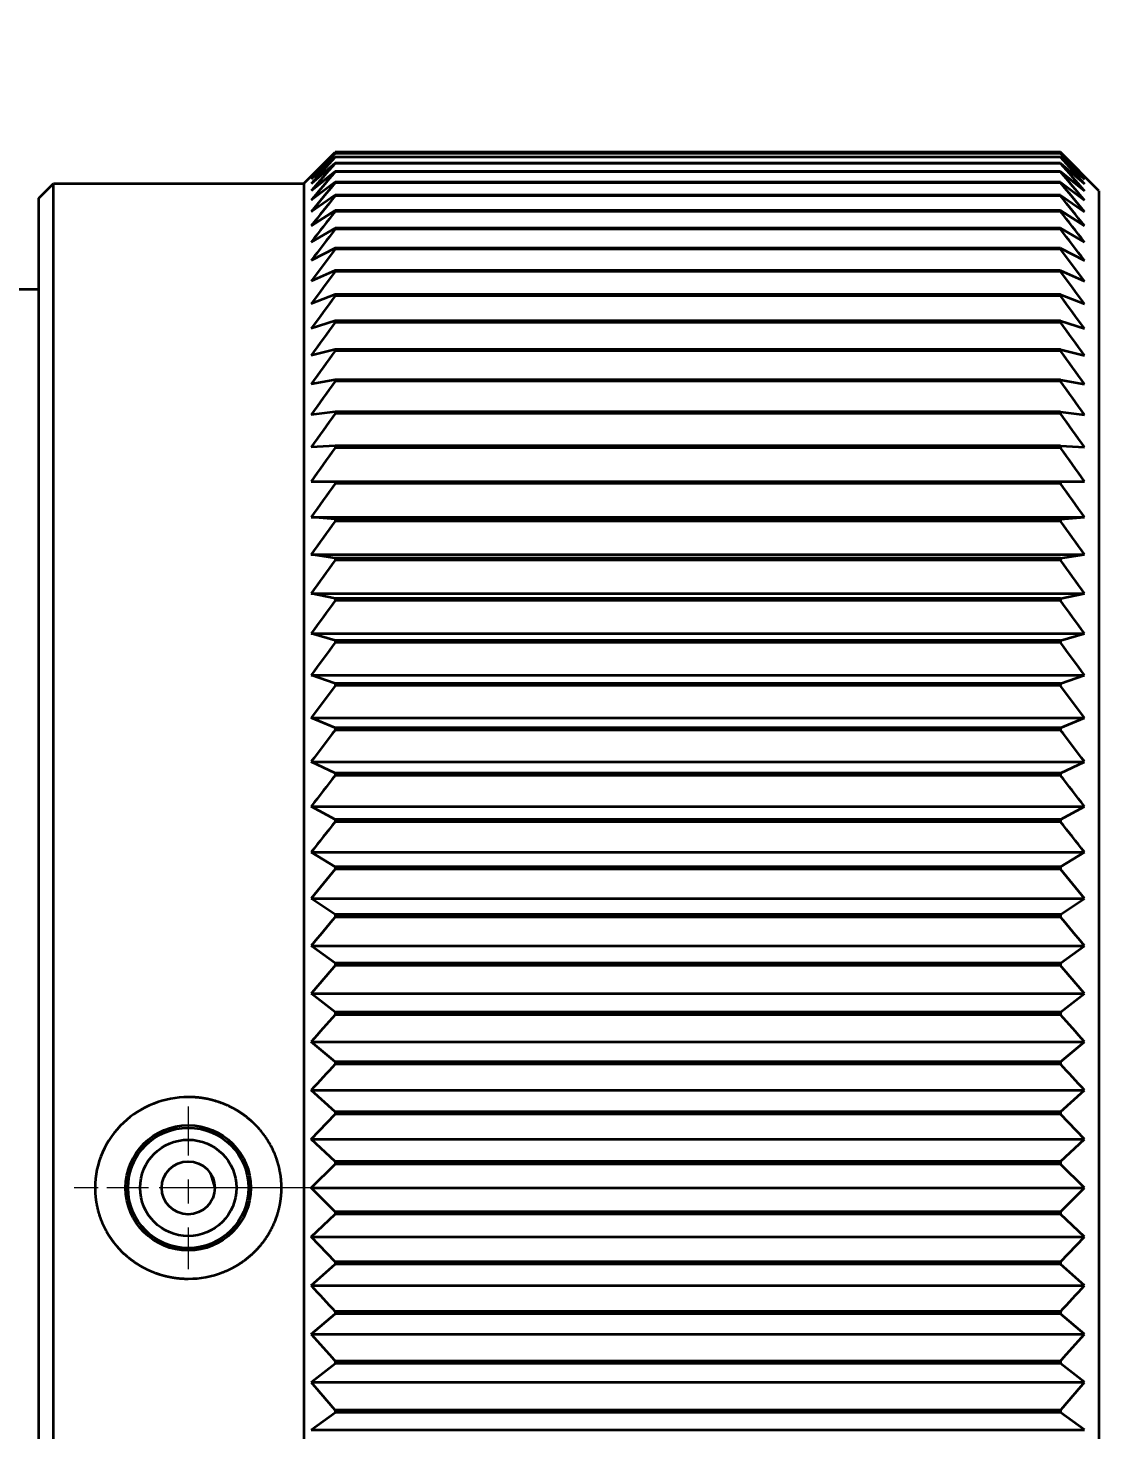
# Model space of a CAD drawing. Extents: x 23 to 417, y 3 to 294.
# Drawn here: x 153.12 to 157.56, y 103.51 to 109.33 of the extents above; entities that cross this region are included whole.
import ezdxf
from ezdxf.enums import TextEntityAlignment as Align

# ---------------------------------------------------------------- set-up
doc = ezdxf.new("R2010")
doc.units = 0
doc.linetypes.add('DASHDOT', pattern=[18.5, 12, -3, 0.5, -3])
doc.layers.get('0').update_dxf_attribs({"lineweight": 13})
doc.styles.get("Standard").update_dxf_attribs({"font": 'isocp.shx'})
doc.dimstyles.get("Standard").update_dxf_attribs({"dimtxt": 2.5, "dimasz": 2.5, "dimexe": 1.25, "dimexo": 0.625, "dimtad": 1, "dimtxsty": 'Standard', "dimcen": 2.5, "dimadec": 0, "dimazin": 0, "dimtfac": 1, "dimtmove": 0, "dimatfit": 0, "dimfxl": 0, "dimarcsym": 0})

# ---------------------------------------------------------------- blocks, each defined once
blk = doc.blocks.new('*D488')
at = {"color": 230, "lineweight": 13, "transparency": 16777216}
for p, q in [((150.6607, 111.8515), (183.7206, 111.8515)), ((183.7206, 83.6523), (183.7206, 111.8515)), ((150.6607, 83.6523), (183.7206, 83.6523))]:
    blk.add_line(p, q, dxfattribs=at)
for points in [[(184.2383, 109.9196), (183.7206, 111.8515), (183.203, 109.9196)], [(183.203, 85.5842), (183.7206, 83.6523), (184.2383, 85.5842)]]:
    blk.add_lwpolyline(points, dxfattribs=at)
for s, height, width, p, p2 in [(']', 2, 1.552524, (181.7206, 106.1984), (181.7206, 106.9746)), ('6', 2, 1.295757, (181.7206, 103.6445), (181.7206, 105.1984)), ('[', 2, 1.552523, (181.7206, 101.8682), (181.7206, 102.6445)), ('/', 1, 1.818182, (181.2206, 99.8682), (181.2206, 100.8682)), ('%%p2', 1.4, 1.254643, (181.4206, 96.5671), (181.4206, 98.8682)), ('141', 2, 1.533838, (181.7206, 90.3054), (181.7206, 95.3671))]:
    blk.add_text(s, height=height, rotation=90, dxfattribs=dict(at, width=width)).set_placement(p, p2, align=Align.FIT)
blk = doc.blocks.new('*D490')
at = {"color": 30, "lineweight": 13, "transparency": 16777216}
for p, q in [((151.4607, 111.8515), (178.8964, 111.8515)), ((176.8964, 66.8053), (176.8964, 111.8515))]:
    blk.add_line(p, q, dxfattribs=at)
at = {"color": 30, "lineweight": 13, "ltscale": 0.108962, "transparency": 16777216}
blk.add_line((174.5379, 97.8119), (178.8964, 97.8119), dxfattribs=at)
at = {"color": 30, "lineweight": 13, "transparency": 16777216}
for points in [[(177.414, 109.9196), (176.8964, 111.8515), (176.3787, 109.9196)], [(176.3787, 99.7438), (176.8964, 97.8119), (177.414, 99.7438)]]:
    blk.add_lwpolyline(points, dxfattribs=at)
for s, height, width, p, p2 in [(']', 2, 1.552522, (174.8964, 85.8574), (174.8964, 86.6336)), ('2.76', 2, 1.443275, (174.8964, 78.2194), (174.8964, 84.8574)), ('[', 2, 1.552527, (174.8964, 76.4432), (174.8964, 77.2194)), ('/', 1, 1.818182, (174.3964, 74.4432), (174.3964, 75.4432)), ('70.2', 2, 1.436744, (174.8964, 66.8053), (174.8964, 73.4432))]:
    blk.add_text(s, height=height, rotation=90, dxfattribs=dict(at, width=width)).set_placement(p, p2, align=Align.FIT)
blk = doc.blocks.new('*D491')
at = {"color": 30, "lineweight": 13, "ltscale": 0.321441, "transparency": 16777216}
blk.add_line((133.7807, 115.7119), (133.7807, 128.5695), dxfattribs=at)
at = {"color": 30, "lineweight": 13, "transparency": 16777216}
for p, q in [((172.8727, 100.5898), (172.8727, 128.5695)), ((133.7807, 126.5695), (172.8727, 126.5695))]:
    blk.add_line(p, q, dxfattribs=at)
for points in [[(135.7125, 127.0872), (133.7807, 126.5695), (135.7125, 126.0519)], [(170.9408, 126.0519), (172.8727, 126.5695), (170.9408, 127.0872)]]:
    blk.add_lwpolyline(points, dxfattribs=at)
for s, height, width, p, p2 in [('[', 2, 1.552527, (161.9688, 128.5695), (162.745, 128.5695)), (']', 2, 1.552527, (169.4291, 128.5695), (170.2053, 128.5695)), ('195.5', 2, 1.537044, (145.3681, 128.5695), (153.9599, 128.5695)), ('7.7', 2, 1.51098, (163.745, 128.5695), (168.4291, 128.5695)), ('%%p10', 1.4, 1.55393, (155.1599, 128.8695), (158.9688, 128.8695)), ('/', 1, 1.818182, (159.9688, 129.0695), (160.9688, 129.0695))]:
    blk.add_text(s, height=height, dxfattribs=dict(at, width=width)).set_placement(p, p2, align=Align.FIT)
blk = doc.blocks.new('BLOCK4541')
at = {"color": 7, "linetype": 'DASHDOT', "lineweight": 13, "ltscale": 0.0845}
for p, q in [((65.5, 27.69), (65.5, 24.31)), ((67.19, 26), (63.81, 26))]:
    blk.add_line(p, q, dxfattribs=at)
blk = doc.blocks.new('BLOCK4554')
at = {"color": 7, "lineweight": 35, "ltscale": 0.022981}
blk.add_line((67.9, 46.85), (68.55, 47.5), dxfattribs=at)
at = {"color": 7, "lineweight": 35, "ltscale": 0.017786}
for p, q in [((68.05, 46.994), (68.55, 47.5)), ((84.1, 46.994), (83.6, 47.5))]:
    blk.add_line(p, q, dxfattribs=at)
at = {"color": 7, "lineweight": 35, "ltscale": 0.017366}
for p, q in [((68.55, 47.476), (68.05, 46.994)), ((83.6, 47.476), (84.1, 46.994))]:
    blk.add_line(p, q, dxfattribs=at)
at = {"color": 7, "lineweight": 35, "ltscale": 0.37625}
for p, q in [((83.6, 47.5), (68.55, 47.5)), ((68.55, 47.5), (83.6, 47.5)), ((83.6, 47.476), (68.55, 47.476)), ((83.6, 47.474), (68.55, 47.474)), ((83.6, 47.402), (68.55, 47.402)), ((83.6, 47.397), (68.55, 47.397)), ((83.6, 47.278), (68.55, 47.278)), ((83.6, 47.271), (68.55, 47.271)), ((83.6, 47.104), (68.55, 47.104)), ((83.6, 47.095), (68.55, 47.095)), ((83.6, 46.881), (68.55, 46.881)), ((83.6, 46.869), (68.55, 46.869)), ((83.6, 46.609), (68.55, 46.609)), ((83.6, 46.595), (68.55, 46.595)), ((83.6, 46.29), (68.55, 46.29)), ((83.6, 46.273), (68.55, 46.273)), ((83.6, 45.922), (68.55, 45.922)), ((83.6, 45.903), (68.55, 45.903)), ((83.6, 45.508), (68.55, 45.508)), ((83.6, 45.487), (68.55, 45.487)), ((83.6, 45.049), (68.55, 45.049)), ((83.6, 45.026), (68.55, 45.026)), ((83.6, 44.545), (68.55, 44.545)), ((83.6, 44.52), (68.55, 44.52)), ((83.6, 43.998), (68.55, 43.998)), ((83.6, 43.97), (68.55, 43.97)), ((83.6, 43.409), (68.55, 43.409)), ((83.6, 43.379), (68.55, 43.379)), ((83.6, 42.779), (68.55, 42.779)), ((83.6, 42.747), (68.55, 42.747)), ((83.6, 42.11), (68.55, 42.11)), ((83.6, 42.076), (68.55, 42.076)), ((83.6, 41.403), (68.55, 41.403)), ((83.6, 41.368), (68.55, 41.368)), ((83.6, 40.66), (68.55, 40.66)), ((83.6, 40.623), (68.55, 40.623)), ((83.6, 39.883), (68.55, 39.883)), ((83.6, 39.845), (68.55, 39.845)), ((83.6, 39.074), (68.55, 39.074)), ((83.6, 39.034), (68.55, 39.034)), ((83.6, 38.234), (68.55, 38.234)), ((83.6, 38.193), (68.55, 38.193)), ((83.6, 37.366), (68.55, 37.366)), ((83.6, 37.323), (68.55, 37.323)), ((83.6, 36.471), (68.55, 36.471)), ((83.6, 36.427), (68.55, 36.427)), ((83.6, 35.551), (68.55, 35.551)), ((83.6, 35.506), (68.55, 35.506)), ((83.6, 34.609), (68.55, 34.609)), ((83.6, 34.563), (68.55, 34.563)), ((83.6, 33.648), (68.55, 33.648)), ((83.6, 33.6), (68.55, 33.6)), ((83.6, 32.668), (68.55, 32.668)), ((83.6, 32.62), (68.55, 32.62)), ((83.6, 31.673), (68.55, 31.673)), ((83.6, 31.624), (68.55, 31.624)), ((83.6, 30.664), (68.55, 30.664)), ((83.6, 30.615), (68.55, 30.615)), ((83.6, 29.645), (68.55, 29.645)), ((83.6, 29.595), (68.55, 29.595)), ((83.6, 28.617), (68.55, 28.617)), ((83.6, 28.567), (68.55, 28.567)), ((83.6, 27.582), (68.55, 27.582)), ((83.6, 27.532), (68.55, 27.532)), ((83.6, 26.545), (68.55, 26.545)), ((83.6, 26.494), (68.55, 26.494)), ((83.6, 25.506), (68.55, 25.506)), ((83.6, 25.455), (68.55, 25.455)), ((83.6, 24.468), (68.55, 24.468)), ((83.6, 24.418), (68.55, 24.418)), ((83.6, 23.433), (68.55, 23.433)), ((83.6, 23.383), (68.55, 23.383)), ((83.6, 22.405), (68.55, 22.405)), ((83.6, 22.355), (68.55, 22.355)), ((83.6, 21.385), (68.55, 21.385)), ((83.6, 21.336), (68.55, 21.336))]:
    blk.add_line(p, q, dxfattribs=at)
at = {"color": 7, "lineweight": 35, "ltscale": 6.0901e-05}
for p, q in [((68.55, 47.476), (68.55, 47.474)), ((83.6, 47.476), (83.6, 47.474))]:
    blk.add_line(p, q, dxfattribs=at)
at = {"color": 7, "lineweight": 35, "ltscale": 0.028284}
blk.add_line((84.4, 46.7), (83.6, 47.5), dxfattribs=at)
at = {"color": 7, "lineweight": 35, "ltscale": 0.016938}
for p, q in [((68.55, 47.402), (68.05, 46.945)), ((83.6, 47.402), (84.1, 46.945))]:
    blk.add_line(p, q, dxfattribs=at)
at = {"color": 7, "lineweight": 35, "ltscale": 0.016505}
for p, q in [((68.55, 47.278), (68.05, 46.847)), ((83.6, 47.278), (84.1, 46.847))]:
    blk.add_line(p, q, dxfattribs=at)
at = {"color": 7, "lineweight": 35, "ltscale": 0.00012166}
for p, q in [((68.55, 47.402), (68.55, 47.397)), ((83.6, 47.402), (83.6, 47.397))]:
    blk.add_line(p, q, dxfattribs=at)
at = {"color": 7, "lineweight": 35, "ltscale": 0.000182134}
for p, q in [((68.55, 47.278), (68.55, 47.271)), ((83.6, 47.278), (83.6, 47.271))]:
    blk.add_line(p, q, dxfattribs=at)
at = {"color": 7, "lineweight": 35, "ltscale": 0.016071}
for p, q in [((68.55, 47.104), (68.05, 46.7)), ((83.6, 47.104), (84.1, 46.7))]:
    blk.add_line(p, q, dxfattribs=at)
at = {"color": 7, "lineweight": 35, "ltscale": 0.01564}
for p, q in [((68.55, 46.881), (68.05, 46.505)), ((83.6, 46.881), (84.1, 46.505))]:
    blk.add_line(p, q, dxfattribs=at)
at = {"color": 7, "lineweight": 35, "ltscale": 0.000242184}
for p, q in [((68.55, 47.104), (68.55, 47.095)), ((83.6, 47.104), (83.6, 47.095))]:
    blk.add_line(p, q, dxfattribs=at)
at = {"color": 7, "lineweight": 35, "ltscale": 0.000301667}
for p, q in [((68.55, 46.881), (68.55, 46.869)), ((83.6, 46.881), (83.6, 46.869))]:
    blk.add_line(p, q, dxfattribs=at)
at = {"color": 7, "lineweight": 35, "ltscale": 0.010607}
blk.add_line((62.4, 46.55), (62.7, 46.85), dxfattribs=at)
at = {"color": 7, "lineweight": 35}
for p, q in [((62.7, 26), (62.7, 46.85)), ((67.9, 46.85), (67.9, 26)), ((84.4, 46.7), (84.4, 26)), ((62.4, 26), (62.4, 46.55)), ((62.4, 5.45), (62.4, 26)), ((62.7, 5.15), (62.7, 26)), ((67.9, 26), (67.9, 5.15)), ((84.4, 26), (84.4, 5.3))]:
    blk.add_line(p, q, dxfattribs=at)
at = {"color": 7, "lineweight": 35, "ltscale": 0.13}
blk.add_line((62.7, 46.85), (67.9, 46.85), dxfattribs=at)
at = {"color": 7, "lineweight": 35, "ltscale": 0.015217}
for p, q in [((68.55, 46.609), (68.05, 46.262)), ((83.6, 46.609), (84.1, 46.262))]:
    blk.add_line(p, q, dxfattribs=at)
at = {"color": 7, "lineweight": 35, "ltscale": 0.000360446}
for p, q in [((68.55, 46.609), (68.55, 46.595)), ((83.6, 46.609), (83.6, 46.595))]:
    blk.add_line(p, q, dxfattribs=at)
at = {"color": 7, "lineweight": 35, "ltscale": 0.014805}
for p, q in [((68.55, 46.29), (68.05, 45.972)), ((83.6, 46.29), (84.1, 45.972))]:
    blk.add_line(p, q, dxfattribs=at)
at = {"color": 7, "lineweight": 35, "ltscale": 0.000418383}
for p, q in [((68.55, 46.29), (68.55, 46.273)), ((83.6, 46.29), (83.6, 46.273))]:
    blk.add_line(p, q, dxfattribs=at)
at = {"color": 7, "lineweight": 35, "ltscale": 0.014412}
for p, q in [((68.55, 45.922), (68.05, 45.635)), ((83.6, 45.922), (84.1, 45.635))]:
    blk.add_line(p, q, dxfattribs=at)
at = {"color": 7, "lineweight": 35, "ltscale": 0.000475343}
for p, q in [((68.55, 45.922), (68.55, 45.903)), ((83.6, 45.922), (83.6, 45.903))]:
    blk.add_line(p, q, dxfattribs=at)
at = {"color": 7, "lineweight": 35, "ltscale": 0.014041}
for p, q in [((68.55, 45.508), (68.05, 45.253)), ((83.6, 45.508), (84.1, 45.253))]:
    blk.add_line(p, q, dxfattribs=at)
at = {"color": 7, "lineweight": 35, "ltscale": 0.000531193}
for p, q in [((68.55, 45.508), (68.55, 45.487)), ((83.6, 45.508), (83.6, 45.487))]:
    blk.add_line(p, q, dxfattribs=at)
at = {"color": 7, "lineweight": 35, "ltscale": 0.013698}
for p, q in [((68.55, 45.049), (68.05, 44.825)), ((83.6, 45.049), (84.1, 44.825))]:
    blk.add_line(p, q, dxfattribs=at)
at = {"color": 7, "lineweight": 35, "ltscale": 0.000585802}
for p, q in [((68.55, 45.049), (68.55, 45.026)), ((83.6, 45.049), (83.6, 45.026))]:
    blk.add_line(p, q, dxfattribs=at)
at = {"color": 7, "lineweight": 35, "ltscale": 0.15}
blk.add_line((62.4, 44.65), (56.4, 44.65), dxfattribs=at)
at = {"color": 7, "lineweight": 35, "ltscale": 0.013388}
for p, q in [((68.55, 44.545), (68.05, 44.353)), ((83.6, 44.545), (84.1, 44.353))]:
    blk.add_line(p, q, dxfattribs=at)
at = {"color": 7, "lineweight": 35, "ltscale": 0.000639044}
for p, q in [((68.55, 44.545), (68.55, 44.52)), ((83.6, 44.545), (83.6, 44.52))]:
    blk.add_line(p, q, dxfattribs=at)
at = {"color": 7, "lineweight": 35, "ltscale": 0.013117}
for p, q in [((68.55, 43.998), (68.05, 43.839)), ((83.6, 43.998), (84.1, 43.839))]:
    blk.add_line(p, q, dxfattribs=at)
at = {"color": 7, "lineweight": 35, "ltscale": 0.000690792}
for p, q in [((68.55, 43.998), (68.55, 43.97)), ((83.6, 43.998), (83.6, 43.97))]:
    blk.add_line(p, q, dxfattribs=at)
at = {"color": 7, "lineweight": 35, "ltscale": 0.012891}
for p, q in [((68.55, 43.409), (68.05, 43.283)), ((83.6, 43.409), (84.1, 43.283))]:
    blk.add_line(p, q, dxfattribs=at)
at = {"color": 7, "lineweight": 35, "ltscale": 0.000740927}
for p, q in [((68.55, 43.409), (68.55, 43.379)), ((83.6, 43.409), (83.6, 43.379))]:
    blk.add_line(p, q, dxfattribs=at)
at = {"color": 7, "lineweight": 35, "ltscale": 0.012713}
for p, q in [((68.55, 42.779), (68.05, 42.686)), ((83.6, 42.779), (84.1, 42.686))]:
    blk.add_line(p, q, dxfattribs=at)
at = {"color": 7, "lineweight": 35, "ltscale": 0.000789332}
for p, q in [((68.55, 42.779), (68.55, 42.747)), ((83.6, 42.779), (83.6, 42.747))]:
    blk.add_line(p, q, dxfattribs=at)
at = {"color": 7, "lineweight": 35, "ltscale": 0.012587}
for p, q in [((68.55, 42.11), (68.05, 42.051)), ((83.6, 42.11), (84.1, 42.051))]:
    blk.add_line(p, q, dxfattribs=at)
at = {"color": 7, "lineweight": 35, "ltscale": 0.000835893}
for p, q in [((68.55, 42.11), (68.55, 42.076)), ((83.6, 42.11), (83.6, 42.076))]:
    blk.add_line(p, q, dxfattribs=at)
at = {"color": 7, "lineweight": 35, "ltscale": 0.012516}
for p, q in [((68.55, 41.403), (68.05, 41.378)), ((83.6, 41.403), (84.1, 41.378))]:
    blk.add_line(p, q, dxfattribs=at)
at = {"color": 7, "lineweight": 35, "ltscale": 0.000880502}
for p, q in [((68.55, 41.403), (68.55, 41.368)), ((83.6, 41.403), (83.6, 41.368))]:
    blk.add_line(p, q, dxfattribs=at)
at = {"color": 7, "lineweight": 35, "ltscale": 0.012502}
for p, q in [((68.55, 40.66), (68.05, 40.669)), ((83.6, 40.66), (84.1, 40.669))]:
    blk.add_line(p, q, dxfattribs=at)
at = {"color": 7, "lineweight": 35, "ltscale": 0.40125}
for p, q in [((68.05, 40.669), (84.1, 40.669)), ((68.05, 39.926), (84.1, 39.926)), ((68.05, 39.15), (84.1, 39.15)), ((68.05, 38.343), (84.1, 38.343)), ((68.05, 37.508), (84.1, 37.508)), ((68.05, 36.646), (84.1, 36.646)), ((68.05, 35.759), (84.1, 35.759)), ((68.05, 34.849), (84.1, 34.849)), ((68.05, 33.919), (84.1, 33.919)), ((68.05, 32.97), (84.1, 32.97)), ((68.05, 32.005), (84.1, 32.005)), ((68.05, 31.026), (84.1, 31.026)), ((68.05, 30.035), (84.1, 30.035)), ((68.05, 29.034), (84.1, 29.034)), ((68.05, 28.027), (84.1, 28.027)), ((68.05, 27.015), (84.1, 27.015)), ((68.05, 26), (84.1, 26)), ((68.05, 24.985), (84.1, 24.985)), ((68.05, 23.973), (84.1, 23.973)), ((68.05, 22.966), (84.1, 22.966)), ((68.05, 21.965), (84.1, 21.965)), ((68.05, 20.974), (84.1, 20.974))]:
    blk.add_line(p, q, dxfattribs=at)
at = {"color": 7, "lineweight": 35, "ltscale": 0.000923054}
for p, q in [((68.55, 40.66), (68.55, 40.623)), ((83.6, 40.66), (83.6, 40.623))]:
    blk.add_line(p, q, dxfattribs=at)
at = {"color": 7, "lineweight": 35, "ltscale": 0.012544}
for p, q in [((68.55, 39.883), (68.05, 39.926)), ((83.6, 39.883), (84.1, 39.926))]:
    blk.add_line(p, q, dxfattribs=at)
at = {"color": 7, "lineweight": 35, "ltscale": 0.000963451}
for p, q in [((68.55, 39.883), (68.55, 39.845)), ((83.6, 39.883), (83.6, 39.845))]:
    blk.add_line(p, q, dxfattribs=at)
at = {"color": 7, "lineweight": 35, "ltscale": 0.012643}
for p, q in [((68.55, 39.074), (68.05, 39.15)), ((83.6, 39.074), (84.1, 39.15))]:
    blk.add_line(p, q, dxfattribs=at)
at = {"color": 7, "lineweight": 35, "ltscale": 0.001002}
for p, q in [((68.55, 39.074), (68.55, 39.034)), ((83.6, 39.074), (83.6, 39.034))]:
    blk.add_line(p, q, dxfattribs=at)
at = {"color": 7, "lineweight": 35, "ltscale": 0.012795}
for p, q in [((68.55, 38.234), (68.05, 38.343)), ((83.6, 38.234), (84.1, 38.343))]:
    blk.add_line(p, q, dxfattribs=at)
at = {"color": 7, "lineweight": 35, "ltscale": 0.001037}
for p, q in [((68.55, 38.234), (68.55, 38.193)), ((83.6, 38.234), (83.6, 38.193))]:
    blk.add_line(p, q, dxfattribs=at)
at = {"color": 7, "lineweight": 35, "ltscale": 0.012998}
for p, q in [((68.55, 37.366), (68.05, 37.508)), ((83.6, 37.366), (84.1, 37.508))]:
    blk.add_line(p, q, dxfattribs=at)
at = {"color": 7, "lineweight": 35, "ltscale": 0.001071}
for p, q in [((68.55, 37.366), (68.55, 37.323)), ((83.6, 37.366), (83.6, 37.323))]:
    blk.add_line(p, q, dxfattribs=at)
at = {"color": 7, "lineweight": 35, "ltscale": 0.013248}
for p, q in [((68.55, 36.471), (68.05, 36.646)), ((83.6, 36.471), (84.1, 36.646))]:
    blk.add_line(p, q, dxfattribs=at)
at = {"color": 7, "lineweight": 35, "ltscale": 0.001102}
for p, q in [((68.55, 36.471), (68.55, 36.427)), ((83.6, 36.471), (83.6, 36.427))]:
    blk.add_line(p, q, dxfattribs=at)
at = {"color": 7, "lineweight": 35, "ltscale": 0.013538}
for p, q in [((68.55, 35.551), (68.05, 35.759)), ((83.6, 35.551), (84.1, 35.759))]:
    blk.add_line(p, q, dxfattribs=at)
at = {"color": 7, "lineweight": 35, "ltscale": 0.00113}
for p, q in [((68.55, 35.551), (68.55, 35.506)), ((83.6, 35.551), (83.6, 35.506))]:
    blk.add_line(p, q, dxfattribs=at)
at = {"color": 7, "lineweight": 35, "ltscale": 0.013865}
for p, q in [((68.55, 34.609), (68.05, 34.849)), ((83.6, 34.609), (84.1, 34.849))]:
    blk.add_line(p, q, dxfattribs=at)
at = {"color": 7, "lineweight": 35, "ltscale": 0.001156}
for p, q in [((68.55, 34.609), (68.55, 34.563)), ((83.6, 34.609), (83.6, 34.563))]:
    blk.add_line(p, q, dxfattribs=at)
at = {"color": 7, "lineweight": 35, "ltscale": 0.014223}
for p, q in [((68.55, 33.648), (68.05, 33.919)), ((83.6, 33.648), (84.1, 33.919))]:
    blk.add_line(p, q, dxfattribs=at)
at = {"color": 7, "lineweight": 35, "ltscale": 0.001179}
for p, q in [((68.55, 33.648), (68.55, 33.6)), ((83.6, 33.648), (83.6, 33.6))]:
    blk.add_line(p, q, dxfattribs=at)
at = {"color": 7, "lineweight": 35, "ltscale": 0.014606}
for p, q in [((68.55, 32.668), (68.05, 32.97)), ((83.6, 32.668), (84.1, 32.97))]:
    blk.add_line(p, q, dxfattribs=at)
at = {"color": 7, "lineweight": 35, "ltscale": 0.001199}
for p, q in [((68.55, 32.668), (68.55, 32.62)), ((83.6, 32.668), (83.6, 32.62))]:
    blk.add_line(p, q, dxfattribs=at)
at = {"color": 7, "lineweight": 35, "ltscale": 0.015009}
for p, q in [((68.55, 31.673), (68.05, 32.005)), ((83.6, 31.673), (84.1, 32.005))]:
    blk.add_line(p, q, dxfattribs=at)
at = {"color": 7, "lineweight": 35, "ltscale": 0.001216}
for p, q in [((68.55, 31.673), (68.55, 31.624)), ((83.6, 31.673), (83.6, 31.624))]:
    blk.add_line(p, q, dxfattribs=at)
at = {"color": 7, "lineweight": 35, "ltscale": 0.015427}
for p, q in [((68.55, 30.664), (68.05, 31.026)), ((83.6, 30.664), (84.1, 31.026)), ((68.05, 20.974), (68.55, 21.336)), ((84.1, 20.974), (83.6, 21.336))]:
    blk.add_line(p, q, dxfattribs=at)
at = {"color": 7, "lineweight": 35, "ltscale": 0.001231}
for p, q in [((68.55, 30.664), (68.55, 30.615)), ((83.6, 30.664), (83.6, 30.615)), ((68.55, 21.385), (68.55, 21.336)), ((83.6, 21.385), (83.6, 21.336))]:
    blk.add_line(p, q, dxfattribs=at)
at = {"color": 7, "lineweight": 35, "ltscale": 0.015855}
for p, q in [((68.55, 29.645), (68.05, 30.035)), ((83.6, 29.645), (84.1, 30.035)), ((68.05, 21.965), (68.55, 22.355)), ((84.1, 21.965), (83.6, 22.355))]:
    blk.add_line(p, q, dxfattribs=at)
at = {"color": 7, "lineweight": 35, "ltscale": 0.001243}
for p, q in [((68.55, 29.645), (68.55, 29.595)), ((83.6, 29.645), (83.6, 29.595)), ((68.55, 22.405), (68.55, 22.355)), ((83.6, 22.405), (83.6, 22.355))]:
    blk.add_line(p, q, dxfattribs=at)
at = {"color": 7, "lineweight": 35, "ltscale": 0.016288}
for p, q in [((68.55, 28.617), (68.05, 29.034)), ((83.6, 28.617), (84.1, 29.034)), ((68.05, 22.966), (68.55, 23.383)), ((84.1, 22.966), (83.6, 23.383))]:
    blk.add_line(p, q, dxfattribs=at)
at = {"color": 7, "lineweight": 35, "ltscale": 0.001251}
for p, q in [((68.55, 28.617), (68.55, 28.567)), ((83.6, 28.617), (83.6, 28.567)), ((68.55, 23.433), (68.55, 23.383)), ((83.6, 23.433), (83.6, 23.383))]:
    blk.add_line(p, q, dxfattribs=at)
at = {"color": 7, "lineweight": 35, "ltscale": 0.016722}
for p, q in [((68.55, 27.582), (68.05, 28.027)), ((83.6, 27.582), (84.1, 28.027)), ((68.05, 23.973), (68.55, 24.418)), ((84.1, 23.973), (83.6, 24.418))]:
    blk.add_line(p, q, dxfattribs=at)
at = {"color": 7, "lineweight": 35, "ltscale": 0.017992}
for p, q in [((68.05, 27.015), (68.55, 27.532)), ((84.1, 27.015), (83.6, 27.532)), ((68.55, 24.468), (68.05, 24.985)), ((83.6, 24.468), (84.1, 24.985))]:
    blk.add_line(p, q, dxfattribs=at)
at = {"color": 7, "lineweight": 35, "ltscale": 0.001257}
for p, q in [((68.55, 27.582), (68.55, 27.532)), ((83.6, 27.582), (83.6, 27.532)), ((68.55, 24.468), (68.55, 24.418)), ((83.6, 24.468), (83.6, 24.418))]:
    blk.add_line(p, q, dxfattribs=at)
at = {"color": 7, "lineweight": 35, "ltscale": 0.017153}
for p, q in [((68.55, 26.545), (68.05, 27.015)), ((83.6, 26.545), (84.1, 27.015)), ((68.05, 24.985), (68.55, 25.455)), ((84.1, 24.985), (83.6, 25.455))]:
    blk.add_line(p, q, dxfattribs=at)
at = {"color": 7, "lineweight": 35, "ltscale": 0.017577}
for p, q in [((68.05, 26), (68.55, 26.494)), ((84.1, 26), (83.6, 26.494)), ((68.55, 25.506), (68.05, 26)), ((83.6, 25.506), (84.1, 26))]:
    blk.add_line(p, q, dxfattribs=at)
at = {"color": 7, "lineweight": 35, "ltscale": 0.00126}
for p, q in [((68.55, 26.545), (68.55, 26.494)), ((83.6, 26.545), (83.6, 26.494)), ((68.55, 25.506), (68.55, 25.455)), ((83.6, 25.506), (83.6, 25.455))]:
    blk.add_line(p, q, dxfattribs=at)
at = {"color": 7, "lineweight": 35, "ltscale": 0.0078}
blk.add_line((65.961, 26.299), (66.05, 26), dxfattribs=at)
at = {"color": 7, "lineweight": 35}
for radius in [1.3, 1.25, 1, 0.55]:
    blk.add_circle((65.5, 26), radius, dxfattribs=at)
for centre, radius, start, end in [((115.447, 2.631), 64.885, 136.28281, 136.92546), ((36.703, 2.631), 64.885, 43.07454, 43.71719), ((117.509, 2.41), 66.49, 137.42063, 138.06135), ((119.523, 2.09), 68.114, 138.44732, 139.08543), ((34.641, 2.41), 66.49, 41.93865, 42.57937), ((32.627, 2.09), 68.114, 40.91457, 41.55268), ((121.469, 1.689), 69.729, 139.37018, 140.00524), ((123.33, 1.221), 71.306, 140.19582, 140.8276), ((30.681, 1.689), 69.729, 39.99476, 40.62982), ((28.82, 1.221), 71.306, 39.1724, 39.80418), ((125.088, 0.697), 72.823, 140.93015, 141.55858), ((27.062, 0.697), 72.823, 38.44142, 39.06985), ((126.727, 0.127), 74.256, 141.57843, 142.20356), ((25.423, 0.127), 74.256, 37.79644, 38.42157), ((128.231, -0.481), 75.586, 142.14528, 142.76726), ((23.919, -0.481), 75.586, 37.23274, 37.85472), ((129.586, -1.12), 76.796, 142.63474, 143.25381), ((22.564, -1.12), 76.796, 36.74619, 37.36526), ((130.78, -1.782), 77.869, 143.05024, 143.6667), ((21.37, -1.782), 77.869, 36.3333, 36.94976), ((131.801, -2.464), 78.792, 143.39472, 144.00892), ((20.349, -2.464), 78.792, 35.99108, 36.60528), ((132.64, -3.159), 79.554, 143.67058, 144.2829), ((19.51, -3.159), 79.554, 35.7171, 36.32942), ((133.29, -3.865), 80.145, 143.87973, 144.49059), ((18.86, -3.865), 80.145, 35.50941, 36.12027), ((133.743, -4.577), 80.559, 144.02361, 144.63345), ((18.407, -4.577), 80.559, 35.36655, 35.97639), ((133.996, -5.293), 80.79, 144.10323, 144.7125), ((18.154, -5.293), 80.79, 35.2875, 35.89677), ((134.047, -6.011), 80.837, 144.11913, 144.72828), ((18.103, -6.011), 80.837, 35.27172, 35.88087), ((133.895, -6.728), 80.697, 144.07141, 144.68091), ((18.255, -6.728), 80.697, 35.31909, 35.92859), ((133.541, -7.443), 80.374, 143.95975, 144.57005), ((18.609, -7.443), 80.374, 35.42995, 36.04025), ((132.989, -8.157), 79.87, 143.78339, 144.39493), ((19.161, -8.157), 79.87, 35.60507, 36.21661), ((132.243, -8.867), 79.192, 143.54109, 144.15431), ((19.907, -8.867), 79.192, 35.84569, 36.45891), ((131.312, -9.576), 78.348, 143.2312, 143.84649), ((20.838, -9.576), 78.348, 36.15351, 36.7688), ((130.203, -10.283), 77.349, 142.85153, 143.46927), ((21.947, -10.283), 77.349, 36.53073, 37.14847), ((128.926, -10.991), 76.206, 142.39945, 143.01995), ((23.224, -10.991), 76.206, 36.98005, 37.60055), ((127.495, -11.703), 74.934, 141.87176, 142.49531), ((24.655, -11.703), 74.934, 37.50469, 38.12824), ((125.922, -12.421), 73.549, 141.26473, 141.89152), ((26.228, -12.421), 73.549, 38.10848, 38.73527), ((124.221, -13.151), 72.072, 140.57404, 141.20417), ((27.929, -13.151), 72.072, 38.79583, 39.42596), ((122.41, -13.9), 70.521, 139.79476, 140.42822), ((29.74, -13.9), 70.521, 39.57178, 40.20524), ((120.504, -14.673), 68.922, 138.92129, 139.55794), ((31.646, -14.673), 68.922, 40.44206, 41.07871), ((118.521, -15.483), 67.298, 137.94738, 138.58689), ((33.629, -15.483), 67.298, 41.41311, 42.05262), ((116.48, -16.339), 65.68, 136.86608, 137.50789), ((35.67, -16.339), 65.68, 42.49211, 43.13392), ((65.496, 25.923), 1.962, 89.8753, 133.1954), ((65.427, 25.995), 1.862, 133.1522, 179.8368), ((65.5, 26.094), 1.98, 269.9924, 291.2135), ((116.48, 68.339), 65.68, 222.49211, 223.13392), ((35.67, 68.339), 65.68, 316.86608, 317.50789), ((118.521, 67.483), 67.298, 221.41311, 222.05262), ((33.629, 67.483), 67.298, 317.94738, 318.58689), ((120.504, 66.673), 68.922, 220.44206, 221.07871), ((31.646, 66.673), 68.922, 318.92129, 319.55794)]:
    blk.add_arc(centre, radius, start, end, dxfattribs=at)
for points, knots in [([(67.435, 26), (67.435, 26.064), (67.432, 26.128), (67.427, 26.193), (67.402, 26.381), (67.354, 26.559), (67.314, 26.674), (67.25, 26.816), (67.17, 26.952), (67.153, 26.98), (67.119, 27.034), (67.083, 27.085), (67.065, 27.109), (67.013, 27.177), (66.967, 27.231), (66.939, 27.262), (66.881, 27.323), (66.81, 27.389), (66.769, 27.425), (66.622, 27.544), (66.461, 27.644), (66.349, 27.701), (66.176, 27.773), (65.996, 27.824), (65.935, 27.839), (65.812, 27.864), (65.687, 27.878), (65.625, 27.883), (65.563, 27.886), (65.5, 27.886)], [0, 0, 0, 0, 0, 0, 16.587231, 16.587231, 16.587231, 49.641243, 49.641243, 49.641243, 57.859984, 57.859984, 57.859984, 66.153563, 66.153563, 66.153563, 82.739933, 82.739933, 82.739933, 99.383164, 99.383164, 99.383164, 132.416786, 132.416786, 132.416786, 149.003874, 149.003874, 149.003874, 165.588322, 165.588322, 165.588322, 165.588322, 165.588322, 165.588322]), ([(63.565, 26), (63.565, 25.937), (63.568, 25.875), (63.573, 25.812), (63.593, 25.657), (63.63, 25.501), (63.658, 25.41), (63.703, 25.293), (63.757, 25.181), (63.771, 25.153), (63.842, 25.019), (63.923, 24.899), (63.99, 24.815), (64.096, 24.696), (64.223, 24.582), (64.268, 24.544), (64.365, 24.47), (64.468, 24.403), (64.52, 24.372), (64.626, 24.315), (64.734, 24.267), (64.789, 24.245), (64.958, 24.184), (65.137, 24.142), (65.258, 24.123), (65.379, 24.114), (65.5, 24.114)], [0, 0, 0, 0, 0, 0, 16.043418, 16.043418, 16.043418, 40.25018, 40.25018, 40.25018, 48.292618, 48.292618, 48.292618, 80.260447, 80.260447, 80.260447, 96.344628, 96.344628, 96.344628, 112.429302, 112.429302, 112.429302, 128.513816, 128.513816, 128.513816, 160.597716, 160.597716, 160.597716, 160.597716, 160.597716, 160.597716]), ([(66.217, 24.248), (66.338, 24.295), (66.455, 24.352), (66.567, 24.419), (66.708, 24.519), (66.839, 24.637), (66.871, 24.668), (66.999, 24.798), (67.118, 24.95), (67.195, 25.074), (67.279, 25.243), (67.34, 25.414), (67.354, 25.457), (67.392, 25.588), (67.418, 25.724), (67.429, 25.817), (67.435, 25.909), (67.435, 26)], [0, 0, 0, 0, 0, 0, 34.293055, 34.293055, 34.293055, 46.021366, 46.021366, 46.021366, 81.378718, 81.378718, 81.378718, 93.06985, 93.06985, 93.06985, 116.51848, 116.51848, 116.51848, 116.51848, 116.51848, 116.51848])]:
    blk.add_open_spline(points, degree=5, knots=knots, dxfattribs=at)

msp = doc.modelspace()

# ---------------------------------------------------------------- linework, layer by layer
at = {"color": 7, "linetype": 'DASHDOT', "lineweight": 13, "ltscale": 0.084303}
msp.add_line((154.6717, 104.5118), (151.2995, 104.5118), dxfattribs=at)
at = {"color": 7, "linetype": 'DASHDOT', "lineweight": 13, "ltscale": 0.0519}
msp.add_line((159.3037, 104.5118), (157.2277, 104.5118), dxfattribs=at)

# ---------------------------------------------------------------- block references
at = {"lineweight": 0, "xscale": 0.2, "yscale": 0.2, "zscale": 0.2}
for name in ['BLOCK4554', 'BLOCK4541']:
    msp.add_blockref(name, (140.6807, 99.3118), dxfattribs=at)

# ---------------------------------------------------------------- dimensions: what is measured, and where the dimension line sits
at = {"color": 0, "lineweight": 0}
for base, p1, p2, angle, text, override, picture, middle, dimtype in [((133.7807, 126.5695), (172.8727, 99.5898), (133.7807, 114.7119), 179.99905, '<>{}{%%p10}', {"dimlfac": 5, "dimtol": 0, "dimlim": 0, "dimtp": 10, "dimtm": 10}, '*D491', (157.7867, 126.5695), 160), ((183.7206, 83.6523), (150.4607, 111.8515), (150.4607, 83.6523), 270, '<>{}{%%p2}', {"dimlfac": 5, "dimtol": 0, "dimlim": 0, "dimtp": 2, "dimtm": 2}, '*D488', (183.7206, 98.64), 161)]:
    dim = msp.add_linear_dim(base=base, p1=p1, p2=p2, angle=angle, text=text, dimstyle='Standard', override=override, dxfattribs=at)
    dim.commit()
    dim.dimension.update_dxf_attribs({"geometry": picture, "text_midpoint": middle, "dimtype": dimtype})
dim = msp.add_linear_dim(base=(176.89638, 97.81191), p1=(150.46065, 111.85148), p2=(173.53791, 97.81191), angle=269.99857, dimstyle='Standard', override={"dimlfac": 5}, dxfattribs=at)
dim.commit()
dim.dimension.update_dxf_attribs({"geometry": '*D490', "text_midpoint": (176.89638, 76.71944), "dimtype": 160})

doc.saveas('drawing.dxf')
